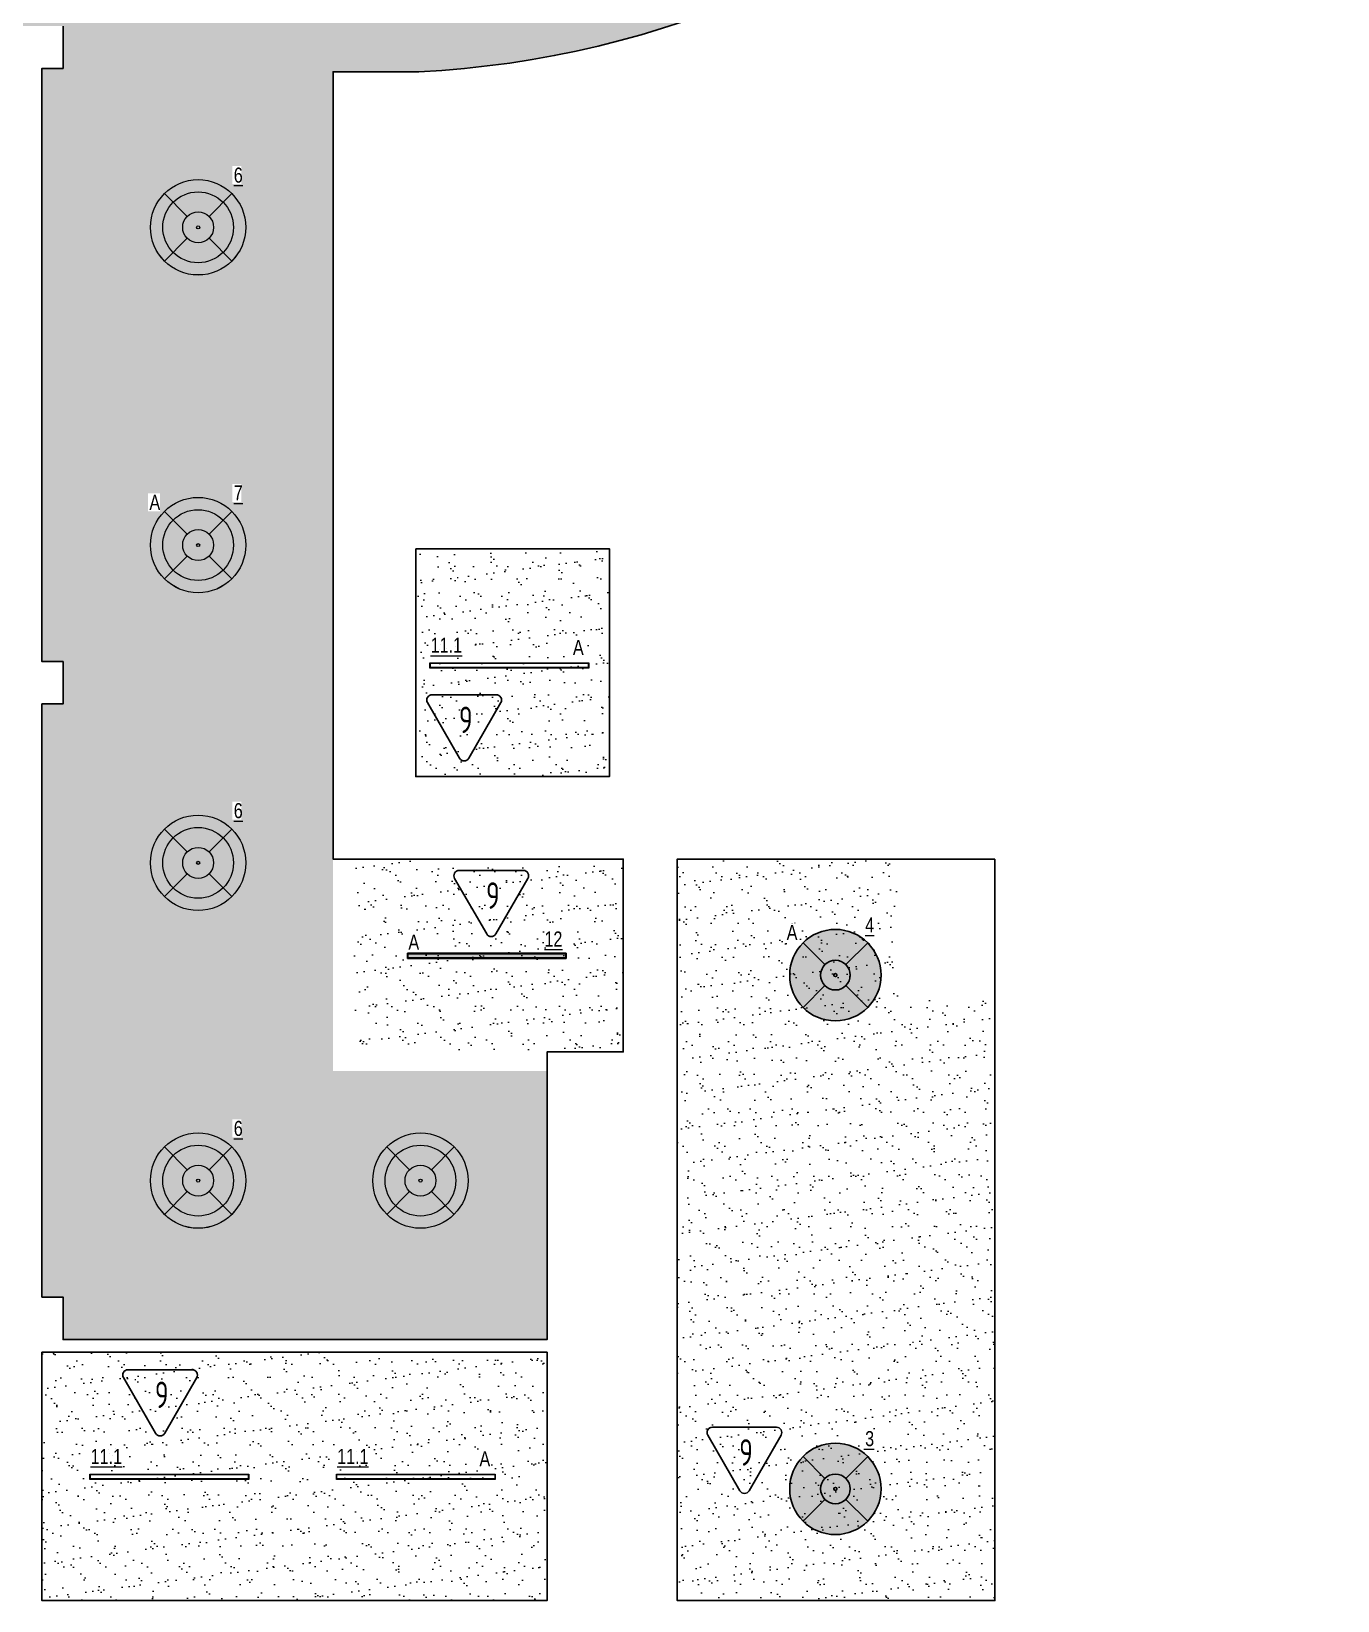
# Model space of a CAD drawing. Header units: millimetres. Extents: x -547274 to 397870, y -45599 to 141350.
# Drawn here: x 69542 to 81880, y 91936 to 106751 of the extents above; entities that cross this region are included whole.
import ezdxf

# ---------------------------------------------------------------- set-up
doc = ezdxf.new("R2010")
doc.units = ezdxf.units.MM
for name, color, linetype, lineweight in [('_ЭОМ_ОБЩ_Освещение_текст тип светильника', 172, 'Continuous', 50), ('_ЭОМ_светильник А', 1, 'Continuous', 35), ('_ЭОМ_светильник Р', 4, 'Continuous', 35), ('АР_Потолки_Штриховка', 252, 'Continuous', 0)]:
    doc.layers.add(name, color=color, linetype=linetype, lineweight=lineweight)
doc.layers.add('X-ref Light', color=250, linetype='Continuous')
doc.layers.add('X-ref Light Emergency', color=249, linetype='Continuous')
doc.layers.add('АР_Потолок_Покраска', color=7, linetype='Continuous', lineweight=5, true_color=0x007399)
doc.layers.get('X-ref Light').off()
doc.styles.add('ISOCPEUR', font='isocpeur.ttf', dxfattribs={"height": 799.9999999999999})
doc.styles.add('ГОСТ', font='cad.shx', dxfattribs={"width": 0.8})

# ---------------------------------------------------------------- blocks, each defined once
blk = doc.blocks.new('подвесной светильник люстра')
at = {"true_color": 0xf8f6b0, "transparency": 33554687}
h = blk.add_hatch(color=51, dxfattribs=at)
h.dxf.hatch_style = 1
edge = h.paths.add_edge_path()
edge.add_ellipse((0, 0), major_axis=(-431.6666666666836, 0), ratio=0.9999999999999278, start_angle=225.0000000000021, end_angle=314.9999999999979)
edge.add_line((-305.234427212194, 305.234427212194), (-98.99494936611666, 98.99494936611666))
edge.add_ellipse((0, 0), major_axis=(-140.0000000000049, 0), ratio=0.9999999999999304, start_angle=225.000000000002, end_angle=314.999999999998, ccw=False)
edge.add_line((98.99494936612066, 98.99494936611336), (305.2344272121939, 305.2344272121939))
edge = h.paths.add_edge_path()
edge.add_ellipse((0, 0), major_axis=(-140.0000000000049, 0), ratio=0.9999999999999304, start_angle=314.999999999998, end_angle=405.000000000002, ccw=False)
edge.add_line((-98.99494936611666, 98.99494936611666), (-305.234427212194, 305.234427212194))
edge.add_ellipse((0, 0), major_axis=(-431.6666666666836, 0), ratio=0.9999999999999278, start_angle=314.9999999999979, end_angle=405.0000000000014)
edge.add_line((-305.2344272121976, -305.2344272121903), (-98.99494936611669, -98.99494936611666))
edge = h.paths.add_edge_path()
edge.add_ellipse((0, 0), major_axis=(-140.0000000000049, 0), ratio=0.9999999999999304, start_angle=405.000000000002, end_angle=494.999999999998, ccw=False)
edge.add_line((-98.99494936611664, -98.99494936611677), (-305.2344272121976, -305.2344272121903))
edge.add_ellipse((0, 0), major_axis=(-431.6666666666836, 0), ratio=0.9999999999999278, start_angle=405.0000000000014, end_angle=494.9999999999979)
edge.add_line((305.234427212194, -305.234427212194), (98.99494936611669, -98.99494936611666))
edge = h.paths.add_edge_path()
edge.add_ellipse((0, 0), major_axis=(-431.6666666666836, 0), ratio=0.9999999999999278, start_angle=494.9999999999979, end_angle=585.0000000000022)
edge.add_line((305.234427212194, 305.2344272121939), (98.99494936612007, 98.99494936611276))
edge.add_ellipse((0, 0), major_axis=(-140.0000000000049, 0), ratio=0.9999999999999304, start_angle=494.999999999998, end_angle=585.000000000002, ccw=False)
edge.add_line((98.99494936611674, -98.99494936611666), (305.2344272121939, -305.234427212194))
edge = h.paths.add_edge_path()
edge.add_ellipse((0, 0), major_axis=(-140.0000000000049, 0), ratio=0.9999999999999304, start_angle=494.999999999998, end_angle=585.0000000000019)
edge.add_ellipse((0, 0), major_axis=(-140.0000000000049, 0), ratio=0.9999999999999304, start_angle=225.000000000002, end_angle=314.999999999998)
edge.add_ellipse((0, 0), major_axis=(-140.0000000000049, 0), ratio=0.9999999999999304, start_angle=314.999999999998, end_angle=405.000000000002)
edge.add_ellipse((0, 0), major_axis=(-140.0000000000049, 0), ratio=0.9999999999999304, start_angle=405.000000000002, end_angle=494.999999999998)
edge = h.paths.add_edge_path(flags=16)
edge.add_ellipse((0, 0), major_axis=(-14.00000000000909, 0), ratio=0.9999999999987021, start_angle=0, end_angle=360)
at = {"color": 0, "linetype": 'ByBlock', "lineweight": -2}
for points in [[(-305.2344272121991, 305.2344272121991), (-98.99494936611154, 98.99494936611154)], [(305.2344272121991, 305.2344272121991), (98.99494936611882, 98.99494936611154)], [(-98.99494936611154, -98.99494936611154), (-305.2344272121918, -305.2344272121845)], [(98.99494936611154, -98.99494936611154), (305.2344272121991, -305.2344272121991)]]:
    blk.add_lwpolyline(points, dxfattribs=at)
for major_axis, ratio, start_param, end_param in [((-431.6666666666836, 0), 0.9999999999999278, 3.926990816987278, 10.21017612416686), ((-140.0000000000049, 0), 0.9999999999999304, 3.926990816987276, 10.21017612416686), ((-140.0000000000049, 0), 0.9999999999999304, 3.926990816987276, 10.21017612416686), ((-14.00000000000909, 0), 0.9999999999987021, 3.926990816987891, 10.21017612416748)]:
    blk.add_ellipse((0, 0), major_axis=major_axis, ratio=ratio, start_param=start_param, end_param=end_param, dxfattribs=at)
blk = doc.blocks.new('A$C4757d704')
at = {"true_color": 0xf8f6b0, "transparency": 33554687}
h = blk.add_hatch(color=51, dxfattribs=at)
h.dxf.hatch_style = 1
h.paths.add_polyline_path([(213.8624240825741, 686.4852035840837), (131.8888672508434, 768.4587604158228, 0.198841386224367), (0.1738138333512325, 450.347627666637, 0.1989833504630757), (132.0626810841545, 132.06268108414), (213.8624240825695, 213.8624240825578, -0.1989123673796465), (115.9790415045762, 450.1738138333185, -0.1989123673796514)])
edge = h.paths.add_edge_path()
edge.add_arc((450.1738138333512, 450.1738138333185), 334.194772328775, 135.0000000000014, 180)
edge.add_arc((450.1738138333512, 450.1738138333185), 334.194772328775, 180, 224.9999999999975)
edge.add_line((213.8624240825695, 213.8624240825578), (346.9345847065837, 346.9345847065766))
edge.add_ellipse((450.1738138333512, 450.1738138333185), major_axis=(-146.0023180000051, 0), ratio=0.9999999999999303, start_angle=315.0000000000051, end_angle=404.9999999999949, ccw=False)
edge.add_line((346.9345847065838, 553.4130429600605), (213.8624240825741, 686.4852035840837))
edge = h.paths.add_edge_path()
edge.add_line((213.8624240825741, 686.4852035840837), (346.9345847065837, 553.4130429600605))
edge.add_ellipse((450.1738138333512, 450.1738138333185), major_axis=(-146.0023180000051, 0), ratio=0.9999999999999303, start_angle=225.000000000002, end_angle=315.0000000000051, ccw=False)
edge.add_line((553.4130429601197, 553.4130429600615), (686.4852035841284, 686.4852035840837))
edge.add_arc((450.1738138333512, 450.1738138333185), 334.1947723287751, 44.99999999999855, 135.0000000000014)
h.paths.add_polyline_path([(131.8888672508434, 768.4587604158228), (213.8624240825741, 686.4852035840837, -0.4142135623731099), (686.4852035841284, 686.4852035840837), (768.4587604158592, 768.4587604158228, 0.4143735626423198)])
h.paths.add_polyline_path([(768.4587604158592, 768.4587604158228), (686.4852035841284, 686.4852035840837, -0.1989123673796514), (784.3685861621262, 450.1738138333185, -0.1989123673796514), (686.4852035841284, 213.8624240825533), (768.2849465825407, 132.0626810841327, 0.1989833504630816), (900.1738138333512, 450.347627666637, 0.198841386224367)])
edge = h.paths.add_edge_path()
edge.add_line((686.4852035841284, 686.4852035840837), (553.4130429601175, 553.4130429600593))
edge.add_ellipse((450.1738138333512, 450.1738138333185), major_axis=(-146.0023180000051, 0), ratio=0.9999999999999303, start_angle=495.000000000005, end_angle=585.000000000002, ccw=False)
edge.add_line((553.4130429601188, 346.9345847065764), (686.4852035841284, 213.8624240825533))
edge.add_arc((450.1738138333512, 450.1738138333185), 334.194772328775, 315.0000000000014, 360)
edge.add_arc((450.1738138333513, 450.1738138333185), 334.194772328775, 0, 44.99999999999856)
edge = h.paths.add_edge_path()
edge.add_ellipse((450.1738138333512, 450.1738138333185), major_axis=(-146.0023180000051, 0), ratio=0.9999999999999303, start_angle=404.9999999999949, end_angle=495.000000000005, ccw=False)
edge.add_line((346.9345847065837, 346.9345847065765), (213.8624240825695, 213.8624240825578))
edge.add_arc((450.1738138333512, 450.1738138333185), 334.194772328775, 224.9999999999975, 315.0000000000014)
edge.add_line((686.4852035841284, 213.8624240825533), (553.4130429601188, 346.9345847065764))
h.paths.add_polyline_path([(768.2849465825407, 132.0626810841327), (686.4852035841284, 213.8624240825533, -0.4142135623731155), (213.8624240825695, 213.8624240825578), (132.0626810841545, 132.06268108414, 0.4140535802038305)])
edge = h.paths.add_edge_path()
edge.add_ellipse((450.1738138333512, 450.1738138333185), major_axis=(-146.0023180000051, 0), ratio=0.9999999999999303, start_angle=495.000000000005, end_angle=585.0000000000019)
edge.add_ellipse((450.1738138333512, 450.1738138333185), major_axis=(-146.0023180000051, 0), ratio=0.9999999999999303, start_angle=225.000000000002, end_angle=315.0000000000051)
edge.add_ellipse((450.1738138333512, 450.1738138333185), major_axis=(-146.0023180000051, 0), ratio=0.9999999999999303, start_angle=315.0000000000051, end_angle=404.9999999999948)
edge.add_ellipse((450.1738138333512, 450.1738138333185), major_axis=(-146.0023180000051, 0), ratio=0.9999999999999303, start_angle=404.9999999999948, end_angle=495.000000000005)
edge = h.paths.add_edge_path(flags=0)
edge.add_ellipse((450.1738138333512, 450.1738138333185), major_axis=(-14.60023180000948, 0), ratio=0.999999999998702, start_angle=0, end_angle=360)
edge = h.paths.add_edge_path(flags=16)
edge.add_ellipse((450.1738138333512, 450.1738138333185), major_axis=(-14.60023180000948, 0), ratio=0.999999999998702, start_angle=0, end_angle=360)
at = {"layer": 'АР_Потолки_Штриховка', "color": 18, "ltscale": 100, "true_color": 0x000000}
for points in [[(131.8528573591811, 768.4947703074849), (346.9345847065761, 553.4130429600682)], [(768.4947703075213, 768.4947703074849), (553.4130429601264, 553.4130429600682)], [(346.9345847065761, 346.9345847065688), (131.8528573591811, 131.8528573591666)], [(553.4130429601264, 346.9345847065688), (768.4947703075213, 131.852857359152)]]:
    blk.add_lwpolyline(points, dxfattribs=at)
for centre, radius in [((450.1738138333512, 450.347627666637), 450), ((450.1738138333512, 450.1738138333185), 334.194772328775)]:
    blk.add_circle(centre, radius, dxfattribs=at)
for major_axis, ratio, start_param, end_param in [((-146.0023180000051, 0), 0.9999999999999303, 3.926990816987276, 10.21017612416686), ((-146.0023180000051, 0), 0.9999999999999303, 3.926990816987276, 10.21017612416686), ((-14.60023180000948, 0), 0.999999999998702, 3.926990816987891, 10.21017612416748)]:
    blk.add_ellipse((450.1738138333512, 450.1738138333185), major_axis=major_axis, ratio=ratio, start_param=start_param, end_param=end_param, dxfattribs=at)
blk = doc.blocks.new('RVE-PLS5070-1500-P')
at = {"color": 0, "linetype": 'ByBlock', "lineweight": -2, "ltscale": 40}
for points in [[(750, -25), (-750, -25), (-750, 25), (750, 25)], [(745, -20), (-745, -20), (-745, 20), (745, 20)]]:
    blk.add_lwpolyline(points, close=True, dxfattribs=at)
blk = doc.blocks.new('светильник школа коридор')
at = {"color": 0, "linetype": 'ByBlock', "lineweight": -2}
for points in [[(-318.3209564741701, 318.3209564741665), (-103.2392291267752, 103.2392291267497)], [(318.3209564741701, 318.3209564741665), (103.2392291267752, 103.2392291267497)], [(-103.2392291267752, -103.2392291267497), (-318.3209564741701, -318.3209564741519)], [(103.2392291267752, -103.2392291267497), (318.3209564741701, -318.3209564741665)]]:
    blk.add_lwpolyline(points, dxfattribs=at)
blk.add_circle((0, 0), 334.194772328775, dxfattribs=at)
for major_axis, ratio, start_param, end_param in [((-450.1738138333509, 0), 0.999999999999928, 3.926990816987278, 10.21017612416686), ((-146.0023180000051, 0), 0.9999999999999303, 3.926990816987276, 10.21017612416686), ((-146.0023180000051, 0), 0.9999999999999303, 3.926990816987276, 10.21017612416686), ((-14.60023180000948, 0), 0.999999999998702, 3.926990816987891, 10.21017612416748)]:
    blk.add_ellipse((0, 0), major_axis=major_axis, ratio=ratio, start_param=start_param, end_param=end_param, dxfattribs=at)

msp = doc.modelspace()

# ---------------------------------------------------------------- hatches: boundary and pattern name
at = {"layer": 'АР_Потолки_Штриховка', "ltscale": 100, "true_color": 0xf8f6b0}
h = msp.add_hatch(color=51, dxfattribs=at)
h.dxf.hatch_style = 1
h.paths.add_polyline_path([(74588.88992988846, 98042.70838763418), (73098.88992988846, 98042.70838763418), (73098.88992988846, 98002.70838763418), (74588.88992988846, 98002.70838763418)])
at = {"layer": 'АР_Потолок_Покраска'}
h = msp.add_hatch(dxfattribs=at)
h.set_pattern_fill('CROSS', color=256, scale=25)
h.set_pattern_definition([(0, (134938.1560154673, 1.228181645274162e-08), (158.75, 158.75), [79.375, -238.125]), (90, (134977.8435154673, -39.68749998771818), (-158.75, 158.75), [79.375, -238.125])])
h.paths.add_polyline_path([(75842.39691995172, 112400.6824583771), (75442.39691995172, 112400.6824583771), (75442.39691995177, 112800.6824583771), (75842.39691995169, 112800.6824583771)], flags=16)
edge = h.paths.add_edge_path()
edge.add_line((63542.39670704187, 115400.6815231587), (63542.39667739766, 118400.7145795872))
edge.add_line((63542.39667739766, 118400.7145795872), (81877.39691995195, 118400.682458377))
edge.add_line((81877.39691995195, 118400.682458377), (81877.39691995195, 115850.6824583726))
edge.add_line((81877.39691995195, 115850.6824583726), (81877.39691995631, 114910.6824584181))
edge.add_arc((72752.28986575737, 115502.5789154905), 9144.283469276654, 272.8206375194019, 356.28873106615686, ccw=False)
edge.add_line((73202.27575071342, 106369.3739539326), (72392.275750526, 106369.3739539539))
edge.add_line((72392.275750526, 106369.3739539539), (72392.27451271118, 98935.68245835253))
edge.add_line((72392.27451271118, 98935.68245835253), (72392.27575057943, 98935.68245835253))
edge.add_line((72392.27575057943, 98935.68245835253), (72392.27575057943, 96935.71676123099))
edge.add_line((72392.27575057943, 96935.71676123099), (74412.9472500455, 96935.71676123145))
edge.add_line((74412.9472500455, 96935.71676123145), (74412.94725004547, 94400.80977439648))
edge.add_line((74412.94725004547, 94400.80977439648), (69842.68709399753, 94400.6758720622))
edge.add_line((69842.68709399753, 94400.6758720622), (69842.54200697455, 94800.68245835224))
edge.add_line((69842.54200697455, 94800.68245835224), (69642.39088598189, 94800.68245835224))
edge.add_line((69642.39088598189, 94800.68245835224), (69642.39691995156, 100400.6824583522))
edge.add_line((69642.39691995156, 100400.6824583522), (69842.39691995154, 100400.6824583522))
edge.add_line((69842.39691995154, 100400.6824583522), (69842.46939925994, 100800.6824583522))
edge.add_line((69842.46939925994, 100800.6824583522), (69642.3964610009, 100800.6824583522))
edge.add_line((69642.3964610009, 100800.6824583522), (69642.40166435199, 106400.6824583522))
edge.add_line((69642.40166435199, 106400.6824583522), (69842.39691995154, 106400.6824583522))
edge.add_line((69842.39691995154, 106400.6824583522), (69842.54187856833, 106800.6824583522))
edge.add_line((69842.54187856833, 106800.6824583522), (63542.39692213678, 106800.6824583522))
edge.add_line((63542.39692213678, 106800.6824583522), (63542.39682858747, 108961.2318293349))
edge.add_line((63542.39682858747, 108961.2318293349), (67362.3967500009, 108961.9938373668))
edge.add_line((67362.3967500009, 108961.9938373668), (67362.39644350484, 109661.2310715578))
edge.add_line((67362.39644350484, 109661.2310715578), (68606.78479734008, 109661.2721086469))
edge.add_line((68606.78479734008, 109661.2721086469), (68607.9001247699, 108962.7758852118))
edge.add_line((68607.9001247699, 108962.7758852118), (69842.42257019557, 108959.6867175864))
edge.add_line((69842.42257019557, 108959.6867175864), (69842.39666313912, 115400.6824978621))
edge.add_line((69842.39666313912, 115400.6824978621), (63542.39670704187, 115400.6815231587))
h = msp.add_hatch(dxfattribs=at)
h.set_pattern_fill('AR-SAND', color=256, scale=5)
h.set_pattern_definition([(37.50000000000001, (-129884.3096918695, 64064.56216568727), (-8.000156479920228, 244.7066186646712), [0, -193.04, 0, -215.9, 0, -206.375]), (7.499999999999999, (-129884.3096918695, 64064.56216568727), (224.7616415690013, 358.4125502841771), [0, -104.14, 0, -173.99, 0, -66.67500000000001]), (327.5, (-130040.5196918694, 64064.56216568727), (395.496185120729, 0.718592339272881), [0, -63.5, 0, -228.6, 0, -298.45]), (317.5, (-130040.5196918694, 64064.56216568727), (381.7782262361486, 111.4646616286082), [0, -31.75, 0, -149.86, 0, -171.45])])
h.paths.add_polyline_path([(77742.39691995189, 98935.68245835253), (77742.39691995189, 97635.68245835253), (78642.39691995183, 97635.68245835253), (78642.43186439207, 91935.68245835087), (75642.4668088324, 91935.68245835084), (75642.46680883234, 98935.68245835084)])
h = msp.add_hatch(dxfattribs=at)
h.set_pattern_fill('AR-SAND', color=256, scale=5)
h.set_pattern_definition([(37.50000000000001, (-134941.9594539344, 60095.32534801913), (-8.000156479920228, 244.7066186646712), [0, -193.04, 0, -215.9, 0, -206.375]), (7.499999999999999, (-134941.9594539344, 60095.32534801913), (224.7616415690013, 358.4125502841771), [0, -104.14, 0, -173.99, 0, -66.67500000000001]), (327.5, (-135098.1694539343, 60095.32534801913), (395.496185120729, 0.718592339272881), [0, -63.5, 0, -228.6, 0, -298.45]), (317.5, (-135098.1694539343, 60095.32534801913), (381.7782262361486, 111.4646616286082), [0, -31.75, 0, -149.86, 0, -171.45])])
h.paths.add_polyline_path([(74412.94725004549, 94280.71403748052), (74412.94725004546, 91935.67976389288), (69642.40166436539, 91935.6828432893), (69642.4061778005, 94280.67624586583)])

# ---------------------------------------------------------------- linework, layer by layer
for points in [[(81877.39691995631, 114910.6824584181, -0.3812035354375316), (73202.27575071342, 106369.3739539326), (72392.275750526, 106369.3739539539), (72392.27451271118, 98935.68245835253), (75132.46680883368, 98935.68245835253), (75132.44933661283, 97115.68245835259), (74412.92977782465, 97115.68245835305), (74412.94725004547, 94400.80977439648), (69842.68709399753, 94400.6758720622), (69842.67801803321, 94800.68245835224), (69642.39691995156, 94800.68245835224), (69642.39691995156, 100400.6824583522), (69842.66894206888, 100400.6824583522), (69842.65079014024, 100800.6824583522), (69642.39691995156, 100800.6824583522), (69642.39691995156, 106400.6824583522), (69842.61448628292, 106400.6824583522), (69842.54187856833, 106800.6824583522)], [(73327.13807298033, 100488.2770384152), (73933.35601370968, 100488.277038415, -0.5773494962845065), (73976.65726282657, 100413.2772757193), (73673.54837831005, 99888.27728751116, -0.5773541042744643), (73586.94555029855, 99888.27728751116), (73283.83688833483, 100413.2768902478, -0.5773491286020777), (73327.13807298033, 100488.2770384152, -1.710881644036777e-06)], [(73582.96412040619, 98829.53274052998), (74189.18206113554, 98829.53274052974, -0.5773494962845065), (74232.48331025243, 98754.53297783411), (73929.3744257359, 98229.53298962594, -0.5773541042744643), (73842.77159772441, 98229.53298962594), (73539.66293576069, 98754.53259236261, -0.5773491286020777), (73582.96412040619, 98829.53274052998, -1.710881644036777e-06)], [(70455.12936871819, 94115.67523356515), (71061.34730944753, 94115.67523356492, -0.5773494962845065), (71104.64855856443, 94040.67547086929), (70801.5396740479, 93515.67548266111, -0.5773541042744643), (70714.9368460364, 93515.67548266111), (70411.82818407268, 94040.67508539779, -0.5773491286020777), (70455.12936871819, 94115.67523356515, -1.710881644036777e-06)], [(75974.18153988582, 93572.04414082904), (76580.39948061516, 93572.0441408288, -0.5773494962845065), (76623.70072973205, 93497.04437813317), (76320.59184521553, 92972.044389925, -0.5773541042744643), (76233.98901720403, 92972.044389925), (75930.88035524031, 93497.04399266167, -0.5773491286020777), (75974.18153988582, 93572.04414082904, -1.710881644036777e-06)]]:
    msp.add_lwpolyline(points, format="xyb")
for points in [[(73172.27575057946, 101865.6824583525), (75002.2757505794, 101865.6824583525), (75002.27575057934, 99715.68245835253), (73172.27575057946, 99715.68245835253)], [(78642.4668088324, 98935.68245835084), (78642.43186439207, 91935.68245835087), (75642.4668088324, 91935.68245835084), (75642.46680883234, 98935.68245835084)], [(74412.94725004549, 94280.71403748052), (74412.94725004546, 91935.67976389288), (69642.40166436539, 91935.6828432893), (69642.4061778005, 94280.67624586583)]]:
    msp.add_lwpolyline(points, close=True)
at = {"layer": 'АР_Потолки_Штриховка', "color": 18, "lineweight": 18, "ltscale": 100, "true_color": 0x000000}
for points in [[(74593.8899298886, 98047.70838763416), (73093.8899298886, 98047.70838763416), (73093.8899298886, 97997.70838763416), (74593.8899298886, 97997.70838763416)], [(74588.8899298886, 98042.70838763416), (73098.8899298886, 98042.70838763416), (73098.8899298886, 98002.70838763416), (74588.8899298886, 98002.70838763416)]]:
    msp.add_lwpolyline(points, close=True, dxfattribs=at)

# ---------------------------------------------------------------- block references
at = {"layer": '_ЭОМ_светильник А', "color": 18, "lineweight": 18, "ltscale": 100, "true_color": 0x000000}
msp.add_blockref('подвесной светильник люстра', (77136.28429098357, 97840.68245835417), dxfattribs=at)
at = {"layer": '_ЭОМ_светильник Р', "color": 18, "lineweight": 18, "ltscale": 100, "true_color": 0x000000}
for name, p in [('светильник школа коридор', (71117.41266731569, 104900.6982285743)), ('светильник школа коридор', (71117.41266731569, 98900.6982285743)), ('светильник школа коридор', (71117.41266731569, 95900.6982285743)), ('подвесной светильник люстра', (77136.28429098334, 92990.68245835412))]:
    msp.add_blockref(name, p, dxfattribs=at)
at = {"layer": 'X-ref Light', "linetype": 'ByBlock', "ltscale": 40}
for p in [(70667.23885348224, 104450.5244147409), (70667.23885348224, 101450.5244147409), (70667.23885348224, 98450.52441474094), (70667.23885348224, 95450.52441474094), (72767.23885348224, 95450.52441474094)]:
    msp.add_blockref('A$C4757d704', p, dxfattribs=at)
at = {"layer": 'X-ref Light', "color": 18, "linetype": 'ByBlock', "lineweight": 18, "ltscale": 40, "true_color": 0x000000}
for p in [(70667.2388534823, 104450.524414741), (70667.2388534823, 101450.524414741), (70667.2388534823, 98450.52441474098), (70667.2388534823, 95450.52441474098), (72767.2388534823, 95450.52441474098)]:
    msp.add_blockref('A$C4757d704', p, dxfattribs=at)
at = {"layer": 'X-ref Light Emergency', "linetype": 'ByBlock', "ltscale": 40}
for p in [(77136.28429098352, 97840.68245835416), (77136.28429098346, 92990.6824583541)]:
    msp.add_blockref('подвесной светильник люстра', p, dxfattribs=at)
at = {"layer": 'X-ref Light Emergency', "color": 18, "linetype": 'ByBlock', "lineweight": 18, "ltscale": 40, "true_color": 0x000000}
for p in [(77136.28429098357, 97840.68245835417), (77136.28429098334, 92990.68245835412)]:
    msp.add_blockref('подвесной светильник люстра', p, dxfattribs=at)

# ---------------------------------------------------------------- texts
at = {"char_height": 250, "width": 294.3337657886732, "attachment_point": 1, "style": 'ISOCPEUR'}
for insert in [(73580.83031110797, 100376.195002896), (73836.65635853383, 98717.45070501082), (70708.82160684583, 94003.593198046), (76227.87377801345, 93459.96210530988)]:
    msp.add_mtext('{\\W0.7;9}', dxfattribs=dict(at, insert=insert))

# ---------------------------------------------------------------- next in the draw order: texts
at = {"layer": '_ЭОМ_ОБЩ_Освещение_текст тип светильника', "color": 18, "lineweight": 18, "ltscale": 40, "true_color": 0x000000, "char_height": 142.1875, "width": 55.871829552576, "attachment_point": 1, "style": 'ГОСТ', "bg_fill": 3, "box_fill_scale": 1.1, "bg_fill_color": 256, "bg_fill_transparency": 0}
for s, insert in [('{\\L6}', (71454.06911802199, 105464.887780845)), ('{\\L11.1}', (73313.76659531525, 101027.342946438)), ('{\\L6}', (71454.06911802199, 99464.88778084505)), ('{\\L4}', (77417.65606435714, 98386.1827160926)), ('{\\L12}', (74388.56802716892, 98253.30594541166)), ('{\\L6}', (71454.06911802199, 96464.88778084505)), ('{\\L3}', (77417.65606435691, 93536.18271609255)), ('{\\L11.1}', (70102.37955550838, 93367.81032000491)), ('{\\L11.1}', (72430.86007485155, 93367.81032000491))]:
    msp.add_mtext(s, dxfattribs=dict(at, insert=insert))
at = {"layer": '_ЭОМ_светильник А', "color": 18, "lineweight": 18, "ltscale": 100, "true_color": 0x000000, "char_height": 142.1875, "width": 86.04374658316377, "attachment_point": 1, "style": 'ГОСТ', "bg_fill": 3, "box_fill_scale": 1.1, "bg_fill_color": 256, "bg_fill_transparency": 0}
for insert in [(70657.62513120286, 102375.539574235, 4.999999999999952e-09), (74657.56611067062, 101006.0088868978), (73103.66996498819, 98223.6387119371), (76676.49675487075, 98315.52402508383), (73774.65959020692, 93346.47626046473)]:
    msp.add_mtext('А', dxfattribs=dict(at, insert=insert))

# ---------------------------------------------------------------- next in the draw order: hatches: boundary and pattern name
at = {"layer": 'АР_Потолок_Покраска'}
h = msp.add_hatch(dxfattribs=at)
h.set_pattern_fill('AR-SAND', color=256, scale=5)
h.set_pattern_definition([(37.50000000000001, (133755.7228827063, 19.99999173247488), (-8.000156479920228, 244.7066186646712), [0, -193.04, 0, -215.9, 0, -206.375]), (7.499999999999999, (133755.7228827063, 19.99999173247488), (224.7616415690013, 358.4125502841771), [0, -104.14, 0, -173.99, 0, -66.67500000000001]), (327.5, (133599.5128827063, 19.99999173247488), (395.496185120729, 0.718592339272881), [0, -63.5, 0, -228.6, 0, -298.45]), (317.5, (133599.5128827063, 19.99999173247488), (381.7782262361486, 111.4646616286082), [0, -31.75, 0, -149.86, 0, -171.45])])
h.paths.add_polyline_path([(73173.40115588799, 101853.1824583525), (75001.15034527087, 101878.1824583525), (75000.0249399623, 99725.68245421695), (73172.27575057947, 99700.68245421695)])
h = msp.add_hatch(dxfattribs=at)
h.set_pattern_fill('AR-SAND', color=256, scale=5)
h.set_pattern_definition([(37.50000000000001, (133888.1560154672, -2580.000008267481), (-8.000156479920228, 244.7066186646712), [0, -193.04, 0, -215.9, 0, -206.375]), (7.499999999999999, (133888.1560154672, -2580.000008267481), (224.7616415690013, 358.4125502841771), [0, -104.14, 0, -173.99, 0, -66.67500000000001]), (327.5, (133731.9460154672, -2580.000008267481), (395.496185120729, 0.718592339272881), [0, -63.5, 0, -228.6, 0, -298.45]), (317.5, (133731.9460154672, -2580.000008267481), (381.7782262361486, 111.4646616286082), [0, -31.75, 0, -149.86, 0, -171.45])])
h.paths.add_polyline_path([(72592.27575057957, 98935.68245835254), (75132.45807272328, 98925.68246248813), (75132.43186439207, 97135.6824492898), (72592.27575057957, 97135.68245008141)])

# ---------------------------------------------------------------- next in the draw order: block references
at = {"layer": '_ЭОМ_светильник А', "color": 18, "lineweight": 18, "ltscale": 100, "true_color": 0x000000}
msp.add_blockref('светильник школа коридор', (71117.41266731569, 101900.6982285743), dxfattribs=at)
at = {"layer": '_ЭОМ_светильник А', "color": 18, "lineweight": 18, "ltscale": 100, "true_color": 0x000000, "rotation": 180}
for p in [(74056.53732645145, 100765.1789772044), (73843.88992988836, 98022.70838763418), (73173.63080598775, 93105.64635077128)]:
    msp.add_blockref('RVE-PLS5070-1500-P', p, dxfattribs=at)
at = {"layer": '_ЭОМ_светильник Р', "color": 18, "lineweight": 18, "ltscale": 100, "true_color": 0x000000, "rotation": 180}
msp.add_blockref('RVE-PLS5070-1500-P', (70845.15028664458, 93105.64635077128), dxfattribs=at)

# ---------------------------------------------------------------- next in the draw order: texts
at = {"layer": '_ЭОМ_ОБЩ_Освещение_текст тип светильника', "color": 18, "lineweight": 18, "ltscale": 40, "true_color": 0x000000, "insert": (71454.06911802199, 102464.887780845), "char_height": 142.1875, "width": 55.871829552576, "attachment_point": 1, "style": 'ГОСТ', "bg_fill": 3, "box_fill_scale": 1.1, "bg_fill_color": 256, "bg_fill_transparency": 0}
msp.add_mtext('{\\L7}', dxfattribs=at)

doc.saveas('drawing.dxf')
